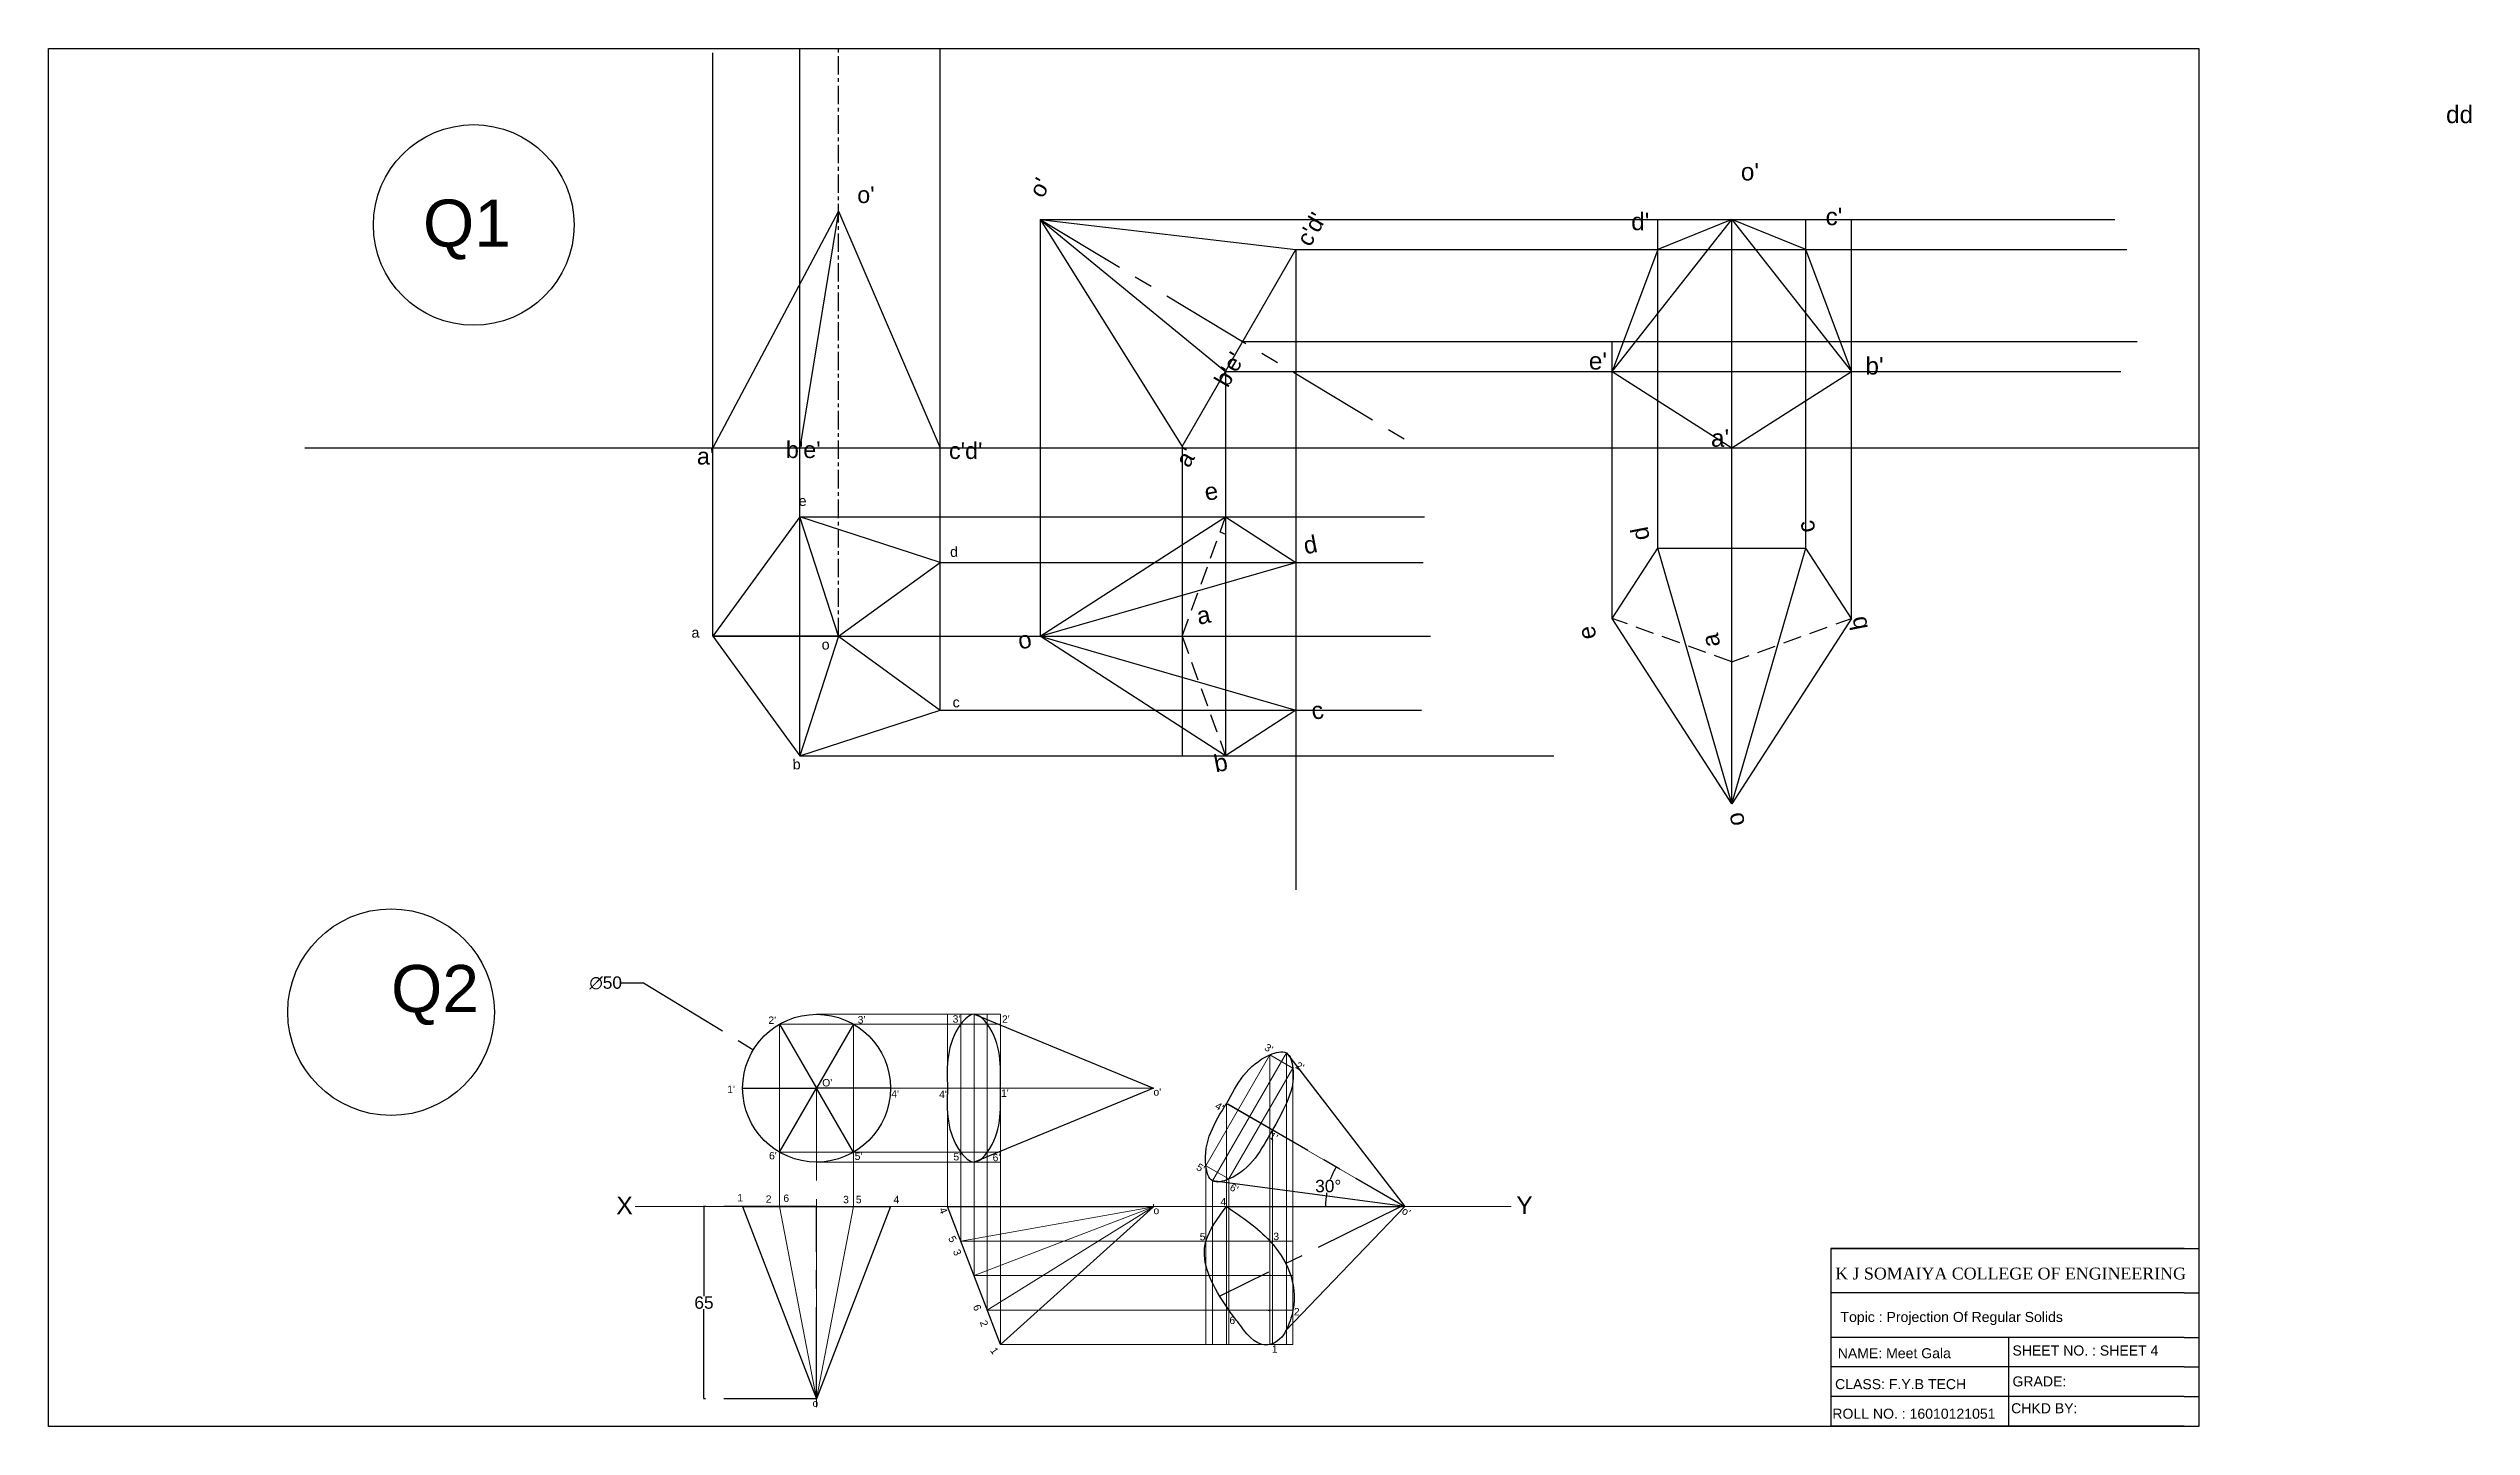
# Model space of a CAD drawing. Header units: millimetres. Extents: x -284 to 536, y -239 to 228.
import ezdxf

# ---------------------------------------------------------------- set-up
doc = ezdxf.new("R2010")
doc.units = ezdxf.units.MM
doc.header["$LTSCALE"] = 5
doc.header["$MEASUREMENT"] = 0
for name, pattern in [('CENTER', [2, 1.25, -0.25, 0.25, -0.25]), ('CENTER2', [28.575, 19.05, -3.175, 3.175, -3.175]), ('HIDDEN', [0.375, 0.25, -0.125])]:
    doc.linetypes.add(name, pattern=pattern)
doc.styles.get("Standard").update_dxf_attribs({"font": 'arial.ttf'})
doc.dimstyles.get("Standard").update_dxf_attribs({"dimtxt": 4.18, "dimasz": 0.18, "dimexe": 0.18, "dimexo": 0.0625, "dimgap": 0.09, "dimtad": 0, "dimtih": 1, "dimtoh": 1, "dimdec": 0, "dimzin": 0, "dimdsep": 46, "dimtxsty": 'Standard', "dimcen": 0.09, "dimadec": 0, "dimazin": 0, "dimtfac": 1, "dimtdec": 0, "dimtofl": 0, "dimtmove": 0, "dimatfit": 3, "dimfxl": 1, "dimtolj": 1, "dimtzin": 0, "dimarcsym": 0})

# ---------------------------------------------------------------- blocks, each defined once
blk = doc.blocks.new('*U13')
blk.add_line((12.5, 0), (-12.5, 0))
blk = doc.blocks.new('*U14')
at = {"color": 0, "linetype": 'ByBlock', "lineweight": -2, "transparency": 16777216}
for p, rotation in [((5086.48, 1859.35), 119.9999999999999), ((5098.98, 1859.35), 59.99999999999997), ((5080.23, 1848.53), 180), ((5086.48, 1837.7), 239.9999999999999), ((5098.98, 1837.7), 299.9999999999999)]:
    blk.add_blockref('*U13', p, dxfattribs=dict(at, rotation=rotation))
blk.add_blockref('*U13', (5105.23, 1848.53), dxfattribs=at)
blk = doc.blocks.new('*D18')
at = {"color": 0, "linetype": 'CENTER', "lineweight": -2, "ltscale": 5, "transparency": 16777216}
for start, end in [(150.3846, 160.01238), (169.87357, 179.6154)]:
    blk.add_arc((174.75, -164.16), 26.82, start, end, dxfattribs=at)
at = {"color": 0, "linetype": 'CENTER', "lineweight": 30, "ltscale": 5, "transparency": 16777216}
for points in [[(151.41, -150.9), (151.46, -150.93), (151.53, -150.75)], [(147.96, -163.98), (147.9, -163.98), (147.93, -164.16)]]:
    blk.add_solid(points, dxfattribs=at)
at = {"layer": 'Defpoints', "color": 0, "linetype": 'CENTER', "lineweight": 30, "ltscale": 5, "transparency": 16777216}
for p in [(114.44, -129.34), (149.55, -154.99), (114.44, -164.16), (174.75, -164.16), (174.75, -164.16)]:
    blk.add_point(p, dxfattribs=at)
at = {"color": 0, "linetype": 'CENTER', "ltscale": 5, "transparency": 16777216, "insert": (148.85, -157.22), "char_height": 4.18, "attachment_point": 5}
blk.add_mtext('\\A1;30°', dxfattribs=at)
blk = doc.blocks.new('*D19')
at = {"color": 0, "linetype": 'CENTER', "lineweight": -2, "ltscale": 5, "transparency": 16777216}
for p, q in [((-90.19, -88.51), (-82.71, -88.51)), ((-82.71, -88.51), (-45.72, -111.01)), ((-24.3, -124.1), (-24.12, -124.1)), ((-24.21, -124.19), (-24.21, -124.01))]:
    blk.add_line(p, q, dxfattribs=at)
at = {"color": 0, "linetype": 'CENTER', "lineweight": 30, "ltscale": 5, "transparency": 16777216}
blk.add_solid([(-45.71, -110.98), (-45.74, -111.03), (-45.57, -111.1)], dxfattribs=at)
at = {"layer": 'Defpoints', "color": 0, "linetype": 'CENTER', "lineweight": 30, "ltscale": 5, "transparency": 16777216}
for p in [(-45.57, -111.1), (-2.85, -137.09)]:
    blk.add_point(p, dxfattribs=at)
at = {"color": 0, "linetype": 'CENTER', "ltscale": 5, "transparency": 16777216, "insert": (-95.54, -88.51), "char_height": 4.18, "attachment_point": 5}
blk.add_mtext('\\A1;∅50', dxfattribs=at)
blk = doc.blocks.new('*D20')
at = {"color": 0, "linetype": 'CENTER', "lineweight": -2, "ltscale": 5, "transparency": 16777216}
for p, q in [((-24.28, -164.16), (-62.47, -164.16)), ((-62.29, -164.34), (-62.29, -194.44)), ((-62.29, -228.98), (-62.29, -198.89)), ((-24.28, -229.16), (-62.47, -229.16))]:
    blk.add_line(p, q, dxfattribs=at)
at = {"color": 0, "linetype": 'CENTER', "lineweight": 30, "ltscale": 5, "transparency": 16777216}
for points in [[(-62.32, -164.34), (-62.26, -164.34), (-62.29, -164.16)], [(-62.32, -228.98), (-62.26, -228.98), (-62.29, -229.16)]]:
    blk.add_solid(points, dxfattribs=at)
at = {"layer": 'Defpoints', "color": 0, "linetype": 'CENTER', "lineweight": 30, "ltscale": 5, "transparency": 16777216}
for p in [(-24.21, -164.16), (-62.29, -229.16), (-24.21, -229.16)]:
    blk.add_point(p, dxfattribs=at)
at = {"color": 0, "linetype": 'CENTER', "ltscale": 5, "transparency": 16777216, "insert": (-62.29, -196.66), "char_height": 4.18, "attachment_point": 5}
blk.add_mtext('\\A1;65', dxfattribs=at)

msp = doc.modelspace()

# ---------------------------------------------------------------- linework, layer by layer
at = {"color": 6, "linetype": 'Continuous', "ltscale": 5}
for p, q in [((-59.31, 28.77), (-59.31, 226.1)), ((-29.92, 159.77), (-29.92, 227.61)), ((17.64, 53.77), (17.64, 227.61)), ((-29.92, -11.68), (-29.92, 159.77))]:
    msp.add_line(p, q, dxfattribs=at)
at = {"color": 6, "linetype": 'CENTER'}
msp.add_line((-16.77, 28.77), (-16.77, 227.61), dxfattribs=at)
at = {"color": 7, "linetype": 'Continuous', "lineweight": 30, "ltscale": 5, "true_color": 0xffffff}
for p, q in [((-16.78, 172.57), (-59.31, 92.57)), ((-16.77, 172.55), (-29.92, 92.57)), ((-16.78, 172.57), (17.64, 92.57)), ((51.43, 169.75), (99.45, 92.92)), ((51.43, 169.75), (137.92, 159.55)), ((51.45, 169.75), (114.15, 118.37)), ((244.89, 118.37), (285.34, 169.75)), ((285.34, 169.75), (260.34, 159.55)), ((310.34, 159.55), (285.34, 169.75)), ((285.34, 169.75), (325.8, 118.37)), ((99.45, 92.92), (137.92, 159.55)), ((260.34, 159.55), (244.89, 118.37)), ((325.8, 118.37), (310.34, 159.55)), ((244.89, 118.37), (285.34, 92.57)), ((285.34, 92.57), (325.8, 118.37)), ((-59.31, 92.57), (17.64, 92.57)), ((51.43, 28.77), (114.15, 69.23)), ((114.15, 69.23), (137.92, 53.77)), ((244.89, 34.82), (260.34, 58.59)), ((260.34, 58.59), (310.34, 58.59)), ((285.34, -27.9), (260.34, 58.59)), ((285.34, -27.9), (310.34, 58.59)), ((325.8, 34.82), (310.34, 58.59)), ((51.43, 28.77), (137.92, 53.77)), ((137.92, 53.77), (137.92, 3.77)), ((285.34, -27.9), (244.89, 34.82)), ((325.8, 34.82), (285.34, -27.9)), ((114.15, -11.68), (51.43, 28.77)), ((51.43, 28.77), (137.92, 3.77))]:
    msp.add_line(p, q, dxfattribs=at)
at = {"color": 51, "linetype": 'Continuous', "ltscale": 5, "true_color": 0xf8f6b0}
for p, q in [((51.43, 169.75), (51.43, 28.77)), ((51.45, 169.75), (414.85, 169.75)), ((137.92, 159.55), (137.92, -57.02)), ((137.92, 159.55), (418.92, 159.55)), ((119.95, 128.43), (422.48, 128.43)), ((114.15, 118.37), (114.15, -11.68)), ((114.15, 118.37), (416.88, 118.37)), ((99.45, 92.92), (99.45, -11.68)), ((-29.92, 69.23), (181.46, 69.23)), ((17.64, 53.77), (180.95, 53.77)), ((-59.31, 28.77), (183.49, 28.77)), ((17.64, 3.77), (180.44, 3.77)), ((-29.92, -11.68), (225.19, -11.68))]:
    msp.add_line(p, q, dxfattribs=at)
at = {"color": 7, "linetype": 'CENTER', "lineweight": 30, "ltscale": 5, "true_color": 0xffffff}
for p, q in [((51.45, 169.75), (179.42, 92.57)), ((114.91, -129.34), (174.75, -164.16)), ((173.48, -164.16), (112.15, -194.49))]:
    msp.add_line(p, q, dxfattribs=at)
at = {"color": 215, "linetype": 'Continuous', "ltscale": 5, "true_color": 0xa953a0}
for p, q in [((260.34, 58.59), (260.34, 169.75)), ((285.34, -27.9), (285.34, 169.75)), ((310.34, 58.59), (310.34, 169.75)), ((325.8, 34.82), (325.8, 169.75)), ((244.89, 34.82), (244.89, 128.43))]:
    msp.add_line(p, q, dxfattribs=at)
at = {"color": 7, "linetype": 'HIDDEN', "ltscale": 5, "true_color": 0xffffff}
for p, q in [((260.34, 159.55), (310.34, 159.55)), ((51.43, 28.77), (99.45, 28.77)), ((285.34, -27.9), (285.34, 20.12)), ((285.34, -27.9), (285.34, 20.12))]:
    msp.add_line(p, q, dxfattribs=at)
at = {"color": 51, "true_color": 0xf8f6b0}
msp.add_line((-197.33, 92.57), (443.28, 92.57), dxfattribs=at)
at = {"lineweight": 30}
for p, q in [((-16.77, 28.77), (-29.92, 69.23)), ((-16.77, 28.77), (17.64, 53.77)), ((-16.77, 28.77), (-29.92, -11.68)), ((-16.77, 28.77), (17.64, 3.77)), ((29.06, -99.1), (89.74, -124.1)), ((134.7, -112.17), (174.75, -164.16)), ((89.74, -124.1), (29.06, -149.1)), ((174.75, -164.16), (109.7, -155.47)), ((-49.21, -164.16), (-24.21, -229.16)), ((-49.21, -164.16), (0.79, -164.16)), ((0.79, -164.16), (-24.21, -229.16)), ((20.1, -164.16), (89.74, -164.21)), ((38.02, -210.84), (20.1, -164.16)), ((38.02, -210.84), (89.74, -164.21))]:
    msp.add_line(p, q, dxfattribs=at)
at = {"color": 7, "linetype": 'HIDDEN', "lineweight": 30, "ltscale": 5, "true_color": 0xffffff}
for p, q in [((99.45, 28.77), (114.15, 69.23)), ((285.34, 20.12), (244.89, 34.82)), ((285.34, 20.12), (325.8, 34.82)), ((99.45, 28.77), (114.15, -11.68))]:
    msp.add_line(p, q, dxfattribs=at)
at = {"color": 7, "linetype": 'Continuous', "ltscale": 5, "true_color": 0xffffff}
for p, q in [((112.27, 64.08), (114.15, 63.32)), ((137.92, 3.77), (114.15, -11.68))]:
    msp.add_line(p, q, dxfattribs=at)
for p, q in [((-16.77, 28.77), (-59.31, 28.77)), ((114.44, -164.16), (174.75, -164.16)), ((438.3, -178.38), (318.89, -178.38)), ((318.89, -178.38), (318.89, -238.38)), ((318.89, -178.38), (438.3, -178.38)), ((438.3, -193.38), (318.89, -193.38)), ((438.3, -208.38), (318.89, -208.38)), ((378.89, -208.38), (378.89, -238.38)), ((438.3, -218.38), (318.89, -218.38)), ((438.3, -228.38), (318.89, -228.38)), ((438.3, -228.38), (318.89, -228.38)), ((438.3, -238.38), (318.89, -238.38)), ((438.3, -238.56), (319.07, -238.56))]:
    msp.add_line(p, q)
at = {"color": 51, "lineweight": 9, "true_color": 0xf8f6b0}
for p, q in [((-36.71, -102.45), (-36.71, -145.75)), ((-36.67, -102.45), (38.02, -102.45)), ((-24.21, -99.1), (38.02, -99.1)), ((-11.71, -102.45), (-11.71, -145.75)), ((-36.71, -145.75), (-36.71, -164.16)), ((-36.71, -145.75), (38.08, -145.75)), ((-11.71, -145.75), (-11.71, -164.16)), ((-24.21, -149.1), (38.08, -149.1))]:
    msp.add_line(p, q, dxfattribs=at)
at = {"lineweight": 9}
for p, q in [((-36.71, -102.45), (-36.67, -102.45)), ((107.49, -150.33), (129.14, -112.83)), ((129.14, -112.83), (136.9, -117.31)), ((115.25, -154.81), (136.9, -117.31)), ((107.49, -150.33), (115.25, -154.81)), ((89.74, -164.21), (89.74, -163.37)), ((-85.61, -164.16), (210.72, -164.16)), ((24.58, -175.83), (89.74, -164.21)), ((33.54, -199.17), (89.74, -164.21))]:
    msp.add_line(p, q, dxfattribs=at)
at = {"color": 114, "lineweight": 9, "true_color": 0x139b48}
for p, q in [((20.1, -164.16), (20.1, -99.1)), ((24.58, -175.83), (24.58, -99.1)), ((33.54, -199.17), (33.54, -99.1)), ((38.02, -210.84), (38.02, -99.1)), ((24.58, -175.83), (136.9, -175.83)), ((29.06, -187.5), (136.9, -187.5)), ((33.54, -199.17), (136.9, -199.17)), ((38.02, -210.84), (136.9, -210.84))]:
    msp.add_line(p, q, dxfattribs=at)
at = {"color": 114, "linetype": 'CENTER2', "lineweight": 9, "true_color": 0x139b48}
msp.add_line((29.06, -187.5), (29.06, -99.1), dxfattribs=at)
at = {"linetype": 'CENTER2', "lineweight": 9}
for p, q in [((109.7, -155.47), (134.7, -112.17)), ((114.44, -129.34), (174.75, -164.16)), ((29.06, -187.5), (89.74, -164.21))]:
    msp.add_line(p, q, dxfattribs=at)
at = {"color": 30, "lineweight": 9, "true_color": 0xf8991e}
for p, q in [((129.14, -112.83), (129.14, -210.84)), ((134.7, -112.17), (134.7, -210.84)), ((136.9, -117.31), (136.9, -210.84)), ((114.44, -129.34), (114.44, -210.84)), ((129.96, -138.3), (129.96, -210.84)), ((107.49, -150.33), (107.49, -210.84)), ((109.7, -155.47), (109.7, -210.84)), ((115.25, -154.81), (115.25, -210.84))]:
    msp.add_line(p, q, dxfattribs=at)
at = {"color": 7, "linetype": 'CENTER', "lineweight": 18, "ltscale": 5, "true_color": 0xffffff}
msp.add_line((-24.21, -124.1), (-24.21, -231.95), dxfattribs=at)
at = {"color": 51, "linetype": 'CENTER2', "lineweight": 9, "true_color": 0xf8f6b0}
msp.add_line((0.79, -124.1), (89.74, -124.1), dxfattribs=at)
at = {"lineweight": 18}
for p, q in [((-36.71, -164.16), (-24.21, -229.16)), ((-11.71, -164.16), (-24.21, -229.16)), ((174.75, -164.16), (134.53, -206.07)), ((130.53, -210.24), (129.96, -210.84))]:
    msp.add_line(p, q, dxfattribs=at)
at = {"color": 7, "linetype": 'CENTER', "ltscale": 5, "true_color": 0xffffff}
msp.add_line((-24.21, -229.41), (-24.21, -164.16), dxfattribs=at)
at = {"lineweight": 25}
for p, q in [((438.3, -178.38), (443.28, -178.38)), ((438.3, -193.38), (443.28, -193.38)), ((438.3, -208.38), (443.28, -208.38)), ((438.3, -218.38), (443.28, -218.38)), ((438.3, -228.38), (443.28, -228.38))]:
    msp.add_line(p, q, dxfattribs=at)
at = {"color": 7, "linetype": 'ByBlock', "lineweight": 30, "ltscale": 5, "true_color": 0xffffff}
msp.add_line((114.44, -198), (113.06, -195.92), dxfattribs=at)
at = {"linetype": 'CENTER2'}
msp.add_line((345.71, -238.56), (345.71, -238.38), dxfattribs=at)
at = {"color": 7, "linetype": 'ByBlock', "lineweight": 30, "ltscale": 5, "true_color": 0xffffff}
msp.add_lwpolyline([(443.28, -238.56), (-284, -238.56), (-284, 227.61), (443.28, 227.61)], close=True, dxfattribs=at)
at = {"lineweight": 30}
msp.add_lwpolyline([(17.64, 3.77), (17.64, 53.77), (-29.92, 69.23), (-59.31, 28.77), (-29.92, -11.68)], close=True, dxfattribs=at)
at = {"lineweight": 25}
msp.add_lwpolyline([(443.28, -238.56), (345.71, -238.56)], dxfattribs=at)
at = {"color": 7, "linetype": 'ByBlock', "lineweight": 30, "ltscale": 5, "true_color": 0xffffff}
for centre, radius in [((-140.17, 167.9), 33.94), ((-168.12, -98.38), 34.94)]:
    msp.add_circle(centre, radius, dxfattribs=at)
at = {"lineweight": 30}
msp.add_circle((-24.21, -124.1), 25, dxfattribs=at)
msp.add_spline([(20.1, -124.1), (24.58, -102.45), (29.06, -99.1), (33.54, -102.45), (38.02, -124.1), (33.54, -145.75), (29.06, -149.1), (24.58, -145.75), (20.1, -124.1)], degree=3, dxfattribs=at)
for points, knots in [([(114.44, -129.34), (117.94, -122.74), (122.33, -114.47), (135.52, -110.74), (138.35, -121.82), (135.46, -128.57), (130.15, -137.96)], [0, 0, 0, 0, 22.109202, 27.702506, 33.295811, 49.840266, 49.840266, 49.840266, 49.840266]), ([(130.15, -137.96), (130.08, -138.08), (126.28, -144.65), (122.09, -153.19), (108.87, -156.9), (105.51, -143.61), (110.47, -135.68), (114.44, -129.34)], [55.021801, 55.021801, 55.021801, 55.021801, 55.405013, 77.514215, 83.107519, 88.700824, 110.810026, 110.810026, 110.810026, 110.810026]), ([(113.06, -195.92), (108.45, -188.77), (104.02, -177.89), (111.52, -168), (114.44, -164.16)], [78.928543, 78.928543, 78.928543, 78.928543, 100.316565, 113.897004, 113.897004, 113.897004, 113.897004]), ([(114.44, -164.16), (119.66, -167.68), (131.73, -175.79), (139.66, -192.01), (135.62, -204.01), (134.53, -206.07)], [0, 0, 0, 0, 18.772674, 43.368064, 49.707965, 49.707965, 49.707965, 49.707965]), ([(119.26, -204.46), (117.86, -202.79), (116.22, -200.57), (114.7, -198.39), (114.44, -198)], [70.45794, 70.45794, 70.45794, 70.45794, 75.721176, 76.871232, 76.871232, 76.871232, 76.871232])]:
    msp.add_open_spline(points, degree=3, knots=knots, dxfattribs=at)
at = {"color": 7, "linetype": 'ByBlock', "lineweight": 30, "ltscale": 5, "true_color": 0xffffff}
msp.add_open_spline([(134.7, -205.58), (134.65, -205.74), (134.6, -205.9), (134.53, -206.07), (133.77, -208), (127.66, -213.98), (121.63, -208.19), (119.26, -204.46)], degree=3, knots=[89.532878, 89.532878, 89.532878, 89.532878, 90.155642, 90.155642, 90.155642, 97.355323, 109.120746, 109.120746, 109.120746, 109.120746], dxfattribs=at)
msp.add_open_spline([(128.5, -199.17), (128.72, -199.25), (128.93, -199.33), (129.14, -199.41)], degree=3, dxfattribs=at)

# ---------------------------------------------------------------- block references
at = {"lineweight": 9}
msp.add_blockref('*U14', (-5116.94, -1972.62), dxfattribs=at)

# ---------------------------------------------------------------- texts
at = {"color": 7, "linetype": 'HIDDEN', "ltscale": 5, "true_color": 0xffffff}
for s, p in [('dd', (526.91, 202.35)), ("o'", (288.4, 182.98)), ("d'", (251.32, 166.14)), ("c'", (317.05, 167.82)), ("e'", (236.99, 118.98)), ("b'", (330.54, 117.3)), ("a'", (278.29, 92.88))]:
    msp.add_text(s, height=5.894, dxfattribs=at).set_placement(p)
at = {"color": 7, "linetype": 'Continuous', "ltscale": 5, "true_color": 0xffffff}
for s, p in [("o'", (-10.45, 175.33)), ("a'", (-64.67, 86.87)), ("b'e'", (-34.58, 89.06)), ("c'd'", (20.58, 88.75))]:
    msp.add_text(s, height=5.636, dxfattribs=at).set_placement(p)
for s, height, rotation, p in [("o'", 5.636, 60, (52.2, 176.61)), ("c'd'", 5.636, 60, (142.7, 160.19)), ("b'e'", 5.636, 60, (114.85, 112.58)), ("a'", 5.636, 60, (101.7, 85.43)), ('e', 5.83, 10.95546, (107.58, 74.52)), ('d', 5.83, 100.95546, (257.64, 61.79)), ('c', 5.83, 100.95546, (313.7, 64.37)), ('d', 5.83, 10.95546, (141.12, 56.48)), ('a', 5.83, 10.95546, (105, 32.64)), ('b', 5.83, 100.95546, (331.42, 31.48)), ('o', 5.83, 10.95546, (44.48, 24.29)), ('e', 5.83, 100.95546, (239.6, 28.25)), ('a', 5.83, 100.95546, (281.48, 25.67)), ('c', 5.83, 10.95546, (143.7, 0.42)), ('b', 5.83, 10.95546, (110.81, -17.3)), ('o', 5.83, 100.95546, (289.83, -34.85))]:
    msp.add_text(s, height=height, rotation=rotation, dxfattribs=at).set_placement(p)
at = {"color": 7, "linetype": 'ByBlock', "lineweight": 30, "ltscale": 5, "true_color": 0xffffff}
for s, p in [('Q1', (-157.33, 160.54)), ('Q2', (-168.12, -98.38))]:
    msp.add_text(s, height=15.956, dxfattribs=at).set_placement(p)
for s, p in [('e', (-30.21, 72.81)), ('d', (21, 55.57)), ('a', (-66.47, 28.26)), ('o', (-22.44, 24.23)), ('c', (21.86, 4.68)), ('b', (-32.23, -16.3))]:
    msp.add_text(s, height=3.45, rotation=2.1956).set_placement(p)
at = {"attachment_point": 1}
for s, width, insert, char_height in [("2'", 3.0007, (-40.5, -99.85), 2.5), ("3'", 3.3211, (-10.3, -99.71), 2.5), ("3'", 3.3211, (21.81, -99.43), 2.5), ("2'", 3.0007, (38.51, -99.49), 2.5), ("O'", 3.0007, (-22.29, -121.01), 2.5), ("1'", 3.0007, (-54.42, -123.23), 2.5), ("4'", 3.0007, (1.06, -124.79), 2.5), ("4'", 3.0007, (17.24, -124.93), 2.5), ("1'", 3.0007, (38.17, -124.54), 2.5), ("o'", 3.0007, (89.74, -124.1), 2.5), ("6'", 3.0007, (-40.29, -145.68), 2.5), ("5'", 3.0007, (-11.33, -145.86), 2.5), ("5'", 3.0007, (22.1, -146.03), 2.5), ("6'", 3.0007, (35.33, -146.3), 2.5), ('X', 9.4523, (-91.94, -160.74), 6), ('1', 3.0007, (-51.01, -159.92), 2.5), ('2', 3.0007, (-41.39, -160.36), 2.5), ('6', 3.0007, (-35.44, -160.06), 2.5), ('3', 3.0007, (-15.23, -160.51), 2.5), ('5', 3.0007, (-10.92, -160.51), 2.5), ('4', 3.0007, (1.84, -160.51), 2.5), ('4', 3.0007, (112.42, -161.22), 2.5), ('Y', 17.653, (212.43, -160.63), 6), ('o', 3.0007, (89.74, -164.21), 2.5), ('5', 3.0007, (105.39, -173.07), 2.5), ('3', 3.0007, (130.28, -173), 2.5), ('\\pxt29;{\\fTimes New Roman|b0|i0|c0|p18;K J SOMAIYA COLLEGE OF ENGINEERING }', 120, (320.3, -184.79), 4), ('6', 3.0007, (115.42, -201.39), 2.5), ('2', 3.0007, (137.23, -198.45), 2.5), ('Topic : Projection Of Regular Solids', 120, (322.1, -199.79), 3.4), ('1', 3.0007, (129.79, -211.07), 2.5), ('NAME: Meet Gala', 60, (321.18, -212.05), 3.4), ('SHEET NO. : SHEET 4', 60, (380.27, -211.13), 3.4), ('CLASS: F.Y.B TECH', 56.7925, (320.27, -222.51), 3.4), ('GRADE:', 60, (380.27, -221.59), 3.4), ('o', 3.0007, (-25.58, -229.41), 2.5), ('ROLL NO. : 16010121051', 60, (319.35, -232.51), 3.4), ('CHKD BY:', 60, (379.81, -230.67), 3.4)]:
    msp.add_mtext_dynamic_manual_height_columns(s, width=width, gutter_width=12.5, heights=[0], dxfattribs=dict(at, insert=insert, char_height=char_height))
at = {"char_height": 2.5, "attachment_point": 1}
for s, width, insert, rotation in [("3'", 3.3211, (128.26, -108.83), 330), ("2'", 3.0007, (138.76, -114.97), 330), ("4'", 3.0007, (111.54, -128.64), 330), ("1'", 3.0007, (129.87, -138.76), 330), ("5'", 3.0007, (105.2, -149.34), 330), ("6'", 3.0007, (116.53, -156.19), 330), ('4', 3.0007, (19.44, -164.13), 292.72258), ("o'", 3.0007, (174.75, -164.16), 330), ('5', 3.0007, (22.44, -173.71), 297.52221), ('3', 3.0007, (24.14, -178.26), 293.4678), ('6', 3.0007, (30.92, -196.97), 292.34378), ('2', 3.0007, (33.23, -202.29), 292.17949), ('1', 3.0007, (36.44, -211.41), 304.45274)]:
    msp.add_mtext_dynamic_manual_height_columns(s, width=width, gutter_width=12.5, heights=[0], dxfattribs=dict(at, insert=insert, rotation=rotation))

# ---------------------------------------------------------------- dimensions: what is measured, and where the dimension line sits
at = {"color": 7, "linetype": 'CENTER', "ltscale": 5, "true_color": 0xffffff}
dim = msp.add_diameter_dim_2p(p1=(-2.85, -137.09), p2=(-45.57, -111.1), dimstyle='Standard', dxfattribs=at)
dim.commit()
dim.dimension.update_dxf_attribs({"geometry": '*D19', "text_midpoint": (-95.54, -88.51), "dimtype": 163})
dim = msp.add_angular_dim_2l(base=(149.55, -154.99), line1=((114.44, -164.16), (174.75, -164.16)), line2=((114.44, -129.34), (174.75, -164.16)), dimstyle='Standard', dxfattribs=at)
dim.commit()
dim.dimension.update_dxf_attribs({"geometry": '*D18', "text_midpoint": (148.85, -157.22)})
dim = msp.add_linear_dim(base=(-62.29, -229.16), p1=(-24.21, -164.16), p2=(-24.21, -229.16), angle=90, dimstyle='Standard', dxfattribs=at)
dim.commit()
dim.dimension.update_dxf_attribs({"geometry": '*D20', "text_midpoint": (-62.29, -196.66)})

doc.saveas('drawing.dxf')
